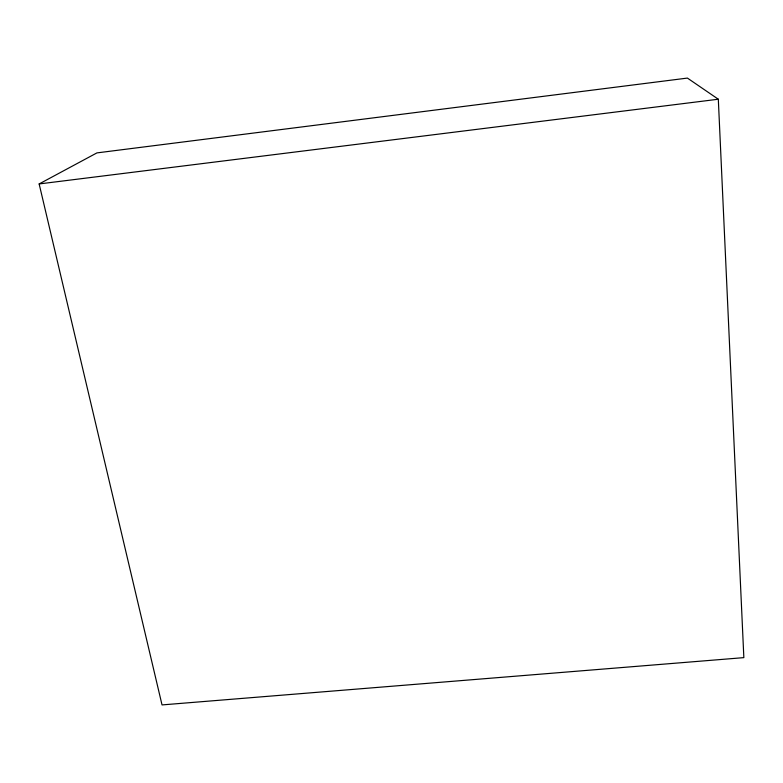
<?xml version="1.0" encoding="UTF-8"?>
<svg xmlns="http://www.w3.org/2000/svg" width="783" height="783" viewBox="0 0 783 783"><rect width="100%" height="100%" fill="white"/><g stroke="black" fill="none" stroke-linecap="round" stroke-linejoin="round"><path stroke-width="1.17" d="M39.15 183.946L96.916 152.9L687.415 78.085L718.314 99.226L743.85 657.632L162.032 704.915L39.15 183.946L718.314 99.226"/></g></svg>
